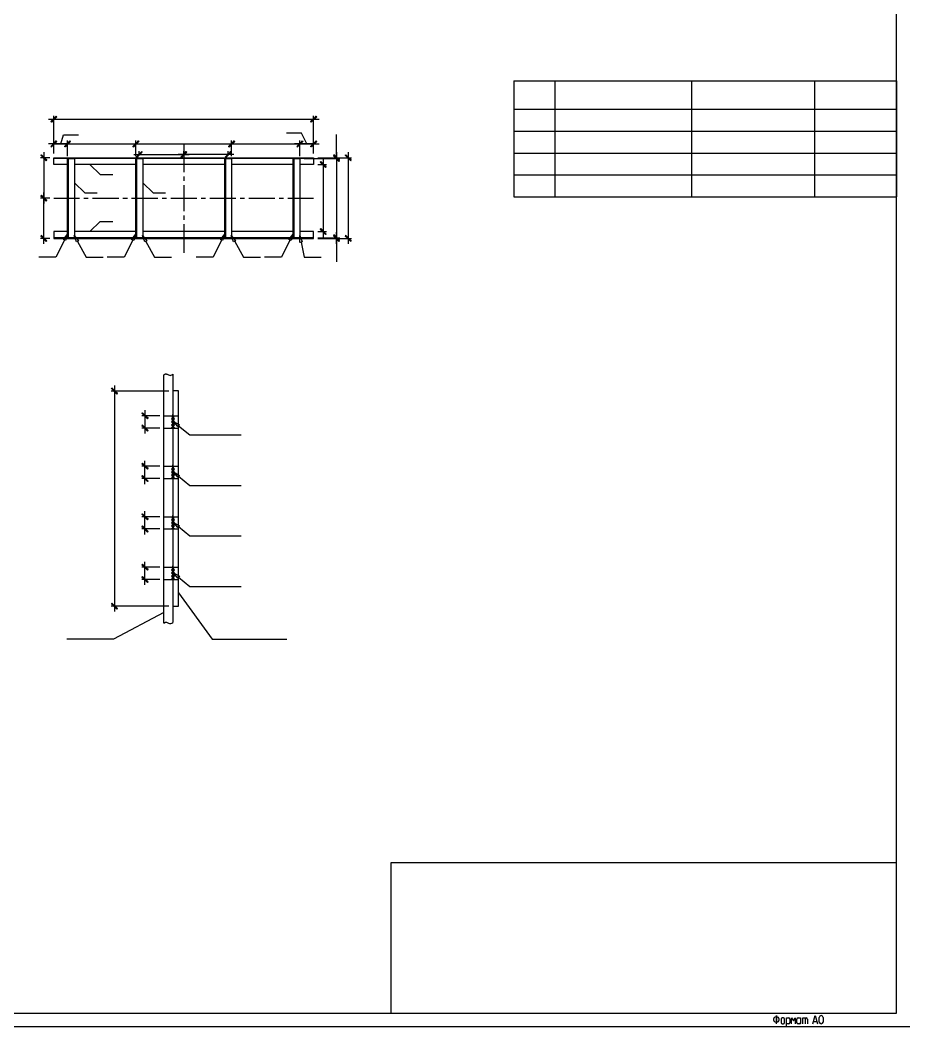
# Model space of a CAD drawing. Extents: x -1 to 315, y 0 to 224.
# Drawn here: x 228.4 to 314.6, y 0 to 97.4 of the extents above; entities that cross this region are included whole.
import ezdxf

# ---------------------------------------------------------------- set-up
doc = ezdxf.new("R2010")
doc.units = 0
doc.header["$MEASUREMENT"] = 0
doc.layers.add('UNDERLAY', color=8, linetype='Continuous')

msp = doc.modelspace()

# ---------------------------------------------------------------- linework, layer by layer
at = {"layer": 'UNDERLAY'}
for p, q in [((313.265, 1.322), (313.265, 221.191)), ((276.224, 91.532), (313.265, 91.532)), ((276.224, 91.532), (276.224, 80.309)), ((280.189, 91.532), (280.189, 80.309)), ((293.417, 91.532), (293.417, 80.309)), ((305.324, 91.532), (305.324, 80.309)), ((313.265, 91.532), (313.265, 80.309)), ((276.224, 88.777), (313.265, 88.777)), ((231.186, 87.825), (257.385, 87.825)), ((231.421, 87.589), (231.948, 88.116)), ((231.948, 88.116), (231.477, 87.533)), ((231.948, 88.116), (231.477, 87.533)), ((231.477, 87.533), (232.004, 88.06)), ((231.713, 84.487), (231.713, 88.138)), ((232.004, 88.06), (231.948, 88.116)), ((257.093, 88.116), (256.556, 87.589)), ((256.612, 87.533), (257.093, 88.116)), ((256.612, 87.533), (257.093, 88.116)), ((257.149, 88.06), (256.612, 87.533)), ((256.847, 84.487), (256.847, 88.138)), ((257.093, 88.116), (257.149, 88.06)), ((231.477, 87.533), (231.421, 87.589)), ((256.556, 87.589), (256.612, 87.533)), ((231.948, 85.73), (231.421, 85.192)), ((231.477, 85.137), (231.948, 85.73)), ((231.477, 85.137), (231.948, 85.73)), ((231.713, 84.487), (231.713, 85.753)), ((231.948, 85.73), (232.004, 85.674)), ((232.373, 85.428), (232.642, 86.324)), ((232.642, 86.324), (234.098, 86.324)), ((232.743, 85.192), (233.269, 85.73)), ((232.743, 85.192), (233.269, 85.73)), ((233.269, 85.73), (232.799, 85.137)), ((233.269, 85.73), (232.799, 85.137)), ((233.269, 85.73), (232.799, 85.137)), ((233.269, 85.73), (232.799, 85.137)), ((233.034, 84.229), (233.034, 85.753)), ((233.034, 84.229), (233.034, 85.753)), ((233.325, 85.674), (233.269, 85.73)), ((233.325, 85.674), (233.269, 85.73)), ((239.889, 85.73), (239.363, 85.192)), ((239.363, 85.192), (239.889, 85.73)), ((239.419, 85.137), (239.889, 85.73)), ((239.419, 85.137), (239.889, 85.73)), ((239.889, 85.73), (239.419, 85.137)), ((239.889, 85.73), (239.419, 85.137)), ((239.654, 84.229), (239.654, 85.753)), ((239.654, 84.229), (239.654, 85.753)), ((239.889, 85.73), (239.945, 85.674)), ((239.945, 85.674), (239.889, 85.73)), ((249.152, 85.73), (248.625, 85.192)), ((248.625, 85.192), (249.152, 85.73)), ((248.682, 85.137), (249.152, 85.73)), ((248.682, 85.137), (249.152, 85.73)), ((249.152, 85.73), (248.682, 85.137)), ((249.152, 85.73), (248.682, 85.137)), ((248.917, 84.229), (248.917, 85.753)), ((248.917, 84.229), (248.917, 85.753)), ((249.152, 85.73), (249.208, 85.674)), ((249.208, 85.674), (249.152, 85.73)), ((255.682, 86.481), (254.226, 86.481)), ((255.761, 85.73), (255.234, 85.192)), ((255.761, 85.73), (255.234, 85.192)), ((255.29, 85.137), (255.761, 85.73)), ((255.29, 85.137), (255.761, 85.73)), ((255.29, 85.137), (255.761, 85.73)), ((255.29, 85.137), (255.761, 85.73)), ((255.525, 84.229), (255.525, 85.753)), ((255.525, 84.229), (255.525, 85.753)), ((256.186, 85.428), (255.682, 86.481)), ((255.761, 85.73), (255.816, 85.674)), ((255.761, 85.73), (255.816, 85.674)), ((256.556, 85.192), (257.093, 85.73)), ((257.093, 85.73), (256.612, 85.137)), ((257.093, 85.73), (256.612, 85.137)), ((256.847, 84.487), (256.847, 85.753)), ((257.149, 85.674), (257.093, 85.73)), ((259.064, 84.095), (259.064, 86.357)), ((276.224, 86.66), (313.265, 86.66)), ((231.713, 85.428), (231.186, 85.428)), ((231.421, 85.192), (231.477, 85.137)), ((232.004, 85.674), (231.477, 85.137)), ((231.713, 85.428), (233.034, 85.428)), ((233.034, 85.428), (231.713, 85.428)), ((232.508, 85.428), (240.18, 85.428)), ((232.799, 85.137), (232.743, 85.192)), ((232.799, 85.137), (232.743, 85.192)), ((232.799, 85.137), (233.325, 85.674)), ((232.799, 85.137), (233.325, 85.674)), ((233.034, 85.428), (233.561, 85.428)), ((239.116, 85.428), (249.444, 85.428)), ((239.363, 85.192), (239.419, 85.137)), ((239.419, 85.137), (239.363, 85.192)), ((239.945, 85.674), (239.419, 85.137)), ((239.419, 85.137), (239.945, 85.674)), ((244.291, 85.484), (244.291, 82.706)), ((248.379, 85.428), (256.063, 85.428)), ((248.625, 85.192), (248.682, 85.137)), ((248.682, 85.137), (248.625, 85.192)), ((249.208, 85.674), (248.682, 85.137)), ((248.682, 85.137), (249.208, 85.674)), ((255.525, 85.428), (254.999, 85.428)), ((255.234, 85.192), (255.29, 85.137)), ((255.234, 85.192), (255.29, 85.137)), ((255.816, 85.674), (255.29, 85.137)), ((255.816, 85.674), (255.29, 85.137)), ((255.525, 85.428), (256.847, 85.428)), ((256.847, 85.428), (255.525, 85.428)), ((256.612, 85.137), (256.556, 85.192)), ((256.612, 85.137), (257.149, 85.674)), ((256.847, 85.428), (257.385, 85.428)), ((231.309, 84.095), (230.425, 84.095)), ((230.447, 84.33), (230.503, 84.386)), ((231.029, 83.86), (230.447, 84.33)), ((230.447, 84.33), (230.973, 83.803)), ((231.029, 83.86), (230.447, 84.33)), ((230.503, 84.386), (231.029, 83.86)), ((230.738, 84.622), (230.738, 79.659)), ((230.973, 83.803), (231.029, 83.86)), ((231.713, 83.434), (231.713, 84.095)), ((231.713, 84.095), (256.847, 84.095)), ((256.847, 84.027), (231.713, 84.027)), ((233.034, 76.355), (233.034, 84.027)), ((233.034, 84.027), (233.695, 84.027)), ((233.101, 84.027), (233.101, 76.355)), ((233.695, 84.027), (233.695, 76.355)), ((239.452, 84.408), (244.817, 84.408)), ((239.654, 76.355), (239.654, 84.027)), ((239.654, 84.027), (240.315, 84.027)), ((239.687, 84.162), (240.214, 84.7)), ((239.744, 84.106), (239.687, 84.162)), ((239.721, 84.027), (239.721, 76.355)), ((240.214, 84.7), (239.744, 84.106)), ((240.214, 84.7), (239.744, 84.106)), ((239.744, 84.106), (240.27, 84.644)), ((239.978, 84.42), (239.978, 84.722)), ((240.27, 84.644), (240.214, 84.7)), ((240.315, 84.027), (240.315, 76.355)), ((249.119, 84.408), (243.753, 84.408)), ((244.526, 84.7), (244, 84.162)), ((244, 84.162), (244.526, 84.7)), ((244, 84.162), (244.056, 84.106)), ((244.056, 84.106), (244, 84.162)), ((244.056, 84.106), (244.526, 84.7)), ((244.056, 84.106), (244.526, 84.7)), ((244.526, 84.7), (244.056, 84.106)), ((244.526, 84.7), (244.056, 84.106)), ((244.582, 84.644), (244.056, 84.106)), ((244.056, 84.106), (244.582, 84.644)), ((244.291, 84.42), (244.291, 84.722)), ((244.291, 84.42), (244.291, 84.722)), ((244.526, 84.7), (244.582, 84.644)), ((244.582, 84.644), (244.526, 84.7)), ((248.256, 76.355), (248.256, 84.027)), ((248.256, 84.027), (248.917, 84.027)), ((248.827, 84.7), (248.301, 84.162)), ((248.301, 84.162), (248.357, 84.106)), ((248.312, 84.027), (248.312, 76.355)), ((248.357, 84.106), (248.827, 84.7)), ((248.357, 84.106), (248.827, 84.7)), ((248.883, 84.644), (248.357, 84.106)), ((248.592, 84.42), (248.592, 84.722)), ((248.827, 84.7), (248.883, 84.644)), ((248.917, 84.027), (248.917, 76.355)), ((254.864, 76.355), (254.864, 84.027)), ((254.864, 84.027), (255.525, 84.027)), ((254.931, 84.027), (254.931, 76.355)), ((255.525, 84.027), (255.525, 76.355)), ((255.929, 84.027), (259.378, 84.027)), ((256.847, 84.095), (256.847, 83.434)), ((257.25, 84.095), (260.521, 84.095)), ((257.25, 84.095), (259.378, 84.095)), ((257.25, 84.027), (259.378, 84.027)), ((257.776, 83.96), (257.776, 76.423)), ((258.83, 84.386), (258.773, 84.33)), ((258.773, 84.33), (259.356, 83.86)), ((258.773, 84.33), (259.356, 83.86)), ((259.3, 83.803), (258.773, 84.33)), ((258.773, 84.263), (258.83, 84.319)), ((258.773, 84.263), (258.83, 84.319)), ((259.356, 83.792), (258.773, 84.263)), ((258.773, 84.263), (259.3, 83.736)), ((259.356, 83.792), (258.773, 84.263)), ((259.356, 83.792), (258.773, 84.263)), ((258.773, 84.263), (259.3, 83.736)), ((259.356, 83.792), (258.773, 84.263)), ((259.356, 83.86), (258.83, 84.386)), ((258.83, 84.319), (259.356, 83.792)), ((258.83, 84.319), (259.356, 83.792)), ((259.064, 84.622), (259.064, 84.095)), ((259.064, 84.554), (259.064, 75.818)), ((259.064, 84.027), (259.064, 84.095)), ((259.064, 84.095), (259.064, 84.027)), ((259.064, 84.027), (259.064, 83.501)), ((259.356, 83.86), (259.3, 83.803)), ((259.3, 83.736), (259.356, 83.792)), ((259.3, 83.736), (259.356, 83.792)), ((259.905, 84.33), (259.961, 84.386)), ((260.498, 83.86), (259.905, 84.33)), ((259.905, 84.33), (260.442, 83.803)), ((260.498, 83.86), (259.905, 84.33)), ((259.961, 84.386), (260.498, 83.86)), ((260.207, 84.622), (260.207, 75.761)), ((260.442, 83.803), (260.498, 83.86)), ((276.224, 84.543), (313.265, 84.543)), ((233.034, 83.434), (231.713, 83.434)), ((239.654, 83.434), (233.695, 83.434)), ((235.196, 83.434), (236.204, 82.46)), ((248.256, 83.434), (240.315, 83.434)), ((254.864, 83.434), (248.917, 83.434)), ((256.847, 83.434), (255.525, 83.434)), ((257.25, 83.434), (258.09, 83.434)), ((257.485, 83.669), (257.541, 83.725)), ((258.068, 83.199), (257.485, 83.669)), ((257.485, 83.669), (258.012, 83.143)), ((258.068, 83.199), (257.485, 83.669)), ((257.541, 83.725), (258.068, 83.199)), ((258.012, 83.143), (258.068, 83.199)), ((236.204, 82.46), (237.403, 82.46)), ((244.291, 82.291), (244.291, 81.866)), ((276.224, 82.426), (313.265, 82.426)), ((233.695, 81.675), (234.714, 80.712)), ((240.315, 81.675), (241.323, 80.712)), ((244.291, 81.451), (244.291, 78.931)), ((231.309, 80.186), (230.425, 80.186)), ((231.309, 80.186), (230.425, 80.186)), ((230.503, 80.477), (230.447, 80.421)), ((230.447, 80.421), (230.503, 80.477)), ((230.447, 80.421), (231.029, 79.95)), ((230.447, 80.421), (231.029, 79.95)), ((230.973, 79.895), (230.447, 80.421)), ((231.029, 79.95), (230.447, 80.421)), ((230.447, 80.421), (230.973, 79.895)), ((231.029, 79.95), (230.447, 80.421)), ((231.029, 79.95), (230.503, 80.477)), ((230.503, 80.477), (231.029, 79.95)), ((230.738, 75.761), (230.738, 80.723)), ((231.029, 79.95), (230.973, 79.895)), ((230.973, 79.895), (231.029, 79.95)), ((231.713, 80.186), (234.199, 80.186)), ((234.613, 80.186), (235.039, 80.186)), ((234.714, 80.712), (235.901, 80.712)), ((235.453, 80.186), (237.985, 80.186)), ((238.399, 80.186), (238.825, 80.186)), ((239.239, 80.186), (241.76, 80.186)), ((241.323, 80.712), (242.521, 80.712)), ((242.185, 80.186), (242.6, 80.186)), ((243.025, 80.186), (245.545, 80.186)), ((245.96, 80.186), (246.385, 80.186)), ((246.8, 80.186), (249.32, 80.186)), ((249.745, 80.186), (250.16, 80.186)), ((250.586, 80.186), (253.106, 80.186)), ((253.521, 80.186), (253.946, 80.186)), ((254.361, 80.186), (256.847, 80.186)), ((276.224, 80.309), (313.265, 80.309)), ((244.291, 78.505), (244.291, 78.091)), ((235.196, 76.949), (236.204, 77.912)), ((236.204, 77.912), (237.403, 77.912)), ((244.291, 77.665), (244.291, 74.899)), ((257.541, 77.24), (257.485, 77.184)), ((257.485, 77.184), (258.068, 76.713)), ((257.485, 77.184), (258.068, 76.713)), ((258.012, 76.658), (257.485, 77.184)), ((258.068, 76.713), (257.541, 77.24)), ((231.309, 76.288), (230.425, 76.288)), ((230.503, 76.579), (230.447, 76.523)), ((230.447, 76.523), (231.029, 76.053)), ((230.447, 76.523), (231.029, 76.053)), ((230.973, 75.997), (230.447, 76.523)), ((231.029, 76.053), (230.503, 76.579)), ((231.029, 76.053), (230.973, 75.997)), ((233.034, 76.949), (231.713, 76.949)), ((231.713, 76.949), (231.713, 76.288)), ((256.847, 76.355), (231.713, 76.355)), ((231.713, 76.288), (256.847, 76.288)), ((232.732, 76.12), (231.903, 74.485)), ((232.631, 76.176), (233.023, 76.713)), ((232.821, 76.075), (232.631, 76.176)), ((233.023, 76.713), (232.821, 76.075)), ((233.695, 76.355), (233.034, 76.355)), ((233.897, 75.941), (233.673, 76.579)), ((233.673, 76.579), (234.087, 76.053)), ((239.654, 76.949), (233.695, 76.949)), ((234.087, 76.053), (233.897, 75.941)), ((233.986, 75.997), (234.826, 74.485)), ((239.34, 76.12), (238.523, 74.485)), ((239.239, 76.176), (239.643, 76.713)), ((239.441, 76.075), (239.239, 76.176)), ((239.643, 76.713), (239.441, 76.075)), ((240.315, 76.355), (239.654, 76.355)), ((240.505, 75.941), (240.281, 76.579)), ((240.281, 76.579), (240.707, 76.053)), ((248.256, 76.949), (240.315, 76.949)), ((240.707, 76.053), (240.505, 75.941)), ((240.606, 75.997), (241.446, 74.485)), ((247.942, 76.12), (247.125, 74.485)), ((247.842, 76.176), (248.245, 76.713)), ((248.043, 76.075), (247.842, 76.176)), ((248.245, 76.713), (248.043, 76.075)), ((248.917, 76.355), (248.256, 76.355)), ((249.107, 75.941), (248.883, 76.579)), ((248.883, 76.579), (249.297, 76.053)), ((254.864, 76.949), (248.917, 76.949)), ((249.297, 76.053), (249.107, 75.941)), ((249.208, 75.997), (250.048, 74.485)), ((254.562, 76.12), (253.733, 74.485)), ((254.461, 76.176), (254.853, 76.713)), ((254.663, 76.075), (254.461, 76.176)), ((254.853, 76.713), (254.663, 76.075)), ((255.525, 76.355), (254.864, 76.355)), ((255.525, 75.907), (255.503, 76.579)), ((255.503, 76.579), (255.738, 75.952)), ((256.847, 76.949), (255.525, 76.949)), ((256.847, 76.288), (256.847, 76.949)), ((257.25, 76.949), (258.09, 76.949)), ((257.25, 76.355), (259.378, 76.355)), ((257.25, 76.355), (259.378, 76.355)), ((257.25, 76.288), (260.521, 76.288)), ((257.25, 76.288), (259.378, 76.288)), ((258.068, 76.713), (258.012, 76.658)), ((258.83, 76.646), (258.773, 76.59)), ((258.83, 76.646), (258.773, 76.59)), ((258.773, 76.59), (259.356, 76.12)), ((258.773, 76.59), (259.356, 76.12)), ((259.3, 76.064), (258.773, 76.59)), ((258.773, 76.59), (259.356, 76.12)), ((258.773, 76.59), (259.356, 76.12)), ((259.3, 76.064), (258.773, 76.59)), ((258.773, 76.523), (258.83, 76.579)), ((259.356, 76.053), (258.773, 76.523)), ((258.773, 76.523), (259.3, 75.997)), ((259.356, 76.053), (258.773, 76.523)), ((259.356, 76.12), (258.83, 76.646)), ((259.356, 76.12), (258.83, 76.646)), ((258.83, 76.579), (259.356, 76.053)), ((259.064, 76.355), (259.064, 76.882)), ((259.064, 76.355), (259.064, 76.288)), ((259.064, 76.288), (259.064, 76.355)), ((259.064, 75.761), (259.064, 76.288)), ((259.064, 76.288), (259.064, 74.025)), ((259.356, 76.12), (259.3, 76.064)), ((259.356, 76.12), (259.3, 76.064)), ((259.3, 75.997), (259.356, 76.053)), ((259.961, 76.579), (259.905, 76.523)), ((259.905, 76.523), (260.498, 76.053)), ((259.905, 76.523), (260.498, 76.053)), ((260.442, 75.997), (259.905, 76.523)), ((260.498, 76.053), (259.961, 76.579)), ((260.498, 76.053), (260.442, 75.997)), ((255.738, 75.952), (255.525, 75.907)), ((255.637, 75.929), (255.929, 74.485)), ((231.903, 74.485), (230.245, 74.485)), ((234.826, 74.485), (236.484, 74.485)), ((238.523, 74.485), (236.865, 74.485)), ((241.446, 74.485), (243.092, 74.485)), ((247.125, 74.485), (245.467, 74.485)), ((250.048, 74.485), (251.695, 74.485)), ((253.733, 74.485), (252.087, 74.485)), ((255.929, 74.485), (257.575, 74.485)), ((242.365, 63.082), (242.465, 63.149)), ((242.365, 39.057), (242.365, 63.082)), ((242.465, 63.149), (242.521, 63.172)), ((242.521, 63.172), (242.577, 63.172)), ((242.577, 63.172), (242.622, 63.161)), ((242.622, 63.161), (242.678, 63.138)), ((242.678, 63.138), (242.79, 63.082)), ((242.79, 63.082), (242.902, 63.049)), ((242.902, 63.049), (242.958, 63.038)), ((242.958, 63.038), (243.014, 63.049)), ((243.014, 63.049), (243.126, 63.094)), ((243.126, 63.094), (243.238, 63.161)), ((243.238, 63.161), (243.238, 39.135)), ((242.835, 61.514), (237.257, 61.514)), ((237.279, 61.76), (237.335, 61.817)), ((237.862, 61.279), (237.279, 61.76)), ((237.279, 61.76), (237.806, 61.223)), ((237.862, 61.279), (237.279, 61.76)), ((237.335, 61.817), (237.862, 61.279)), ((237.57, 62.052), (237.57, 40.188)), ((243.765, 61.526), (243.238, 61.526)), ((243.238, 61.514), (243.238, 40.714)), ((243.765, 40.714), (243.765, 61.526)), ((237.806, 61.223), (237.862, 61.279)), ((240.236, 59.364), (240.292, 59.42)), ((240.292, 59.42), (240.83, 58.893)), ((240.528, 59.655), (240.528, 57.404)), ((241.972, 59.128), (240.214, 59.128)), ((240.83, 58.893), (240.236, 59.364)), ((240.236, 59.364), (240.763, 58.837)), ((240.83, 58.893), (240.236, 59.364)), ((240.763, 58.837), (240.83, 58.893)), ((242.365, 59.128), (243.765, 59.128)), ((243.104, 59.128), (243.372, 58.86)), ((243.104, 58.86), (243.372, 59.128)), ((243.104, 58.826), (243.372, 58.569)), ((243.104, 58.569), (243.372, 58.826)), ((243.104, 58.535), (243.372, 58.266)), ((243.104, 58.266), (243.372, 58.535)), ((243.238, 57.93), (243.238, 59.252)), ((243.72, 58.076), (243.272, 58.58)), ((243.272, 58.58), (243.854, 58.244)), ((241.972, 57.93), (240.214, 57.93)), ((240.292, 58.232), (240.236, 58.177)), ((240.236, 58.177), (240.83, 57.695)), ((240.236, 58.177), (240.83, 57.695)), ((240.763, 57.639), (240.236, 58.177)), ((240.83, 57.695), (240.292, 58.232)), ((240.83, 57.695), (240.763, 57.639)), ((242.365, 57.93), (243.765, 57.93)), ((243.104, 58.232), (243.372, 57.964)), ((243.104, 57.964), (243.372, 58.232)), ((243.854, 58.244), (243.72, 58.076)), ((243.787, 58.165), (244.873, 57.269)), ((244.873, 57.269), (249.835, 57.269)), ((240.528, 52.52), (240.528, 54.772)), ((241.972, 54.245), (240.214, 54.245)), ((240.236, 54.48), (240.292, 54.536)), ((240.83, 54.01), (240.236, 54.48)), ((240.236, 54.48), (240.763, 53.954)), ((240.83, 54.01), (240.236, 54.48)), ((240.292, 54.536), (240.83, 54.01)), ((240.763, 53.954), (240.83, 54.01)), ((242.365, 54.245), (243.765, 54.245)), ((243.104, 54.245), (243.372, 53.976)), ((243.104, 53.976), (243.372, 54.245)), ((243.104, 53.943), (243.372, 53.685)), ((243.104, 53.685), (243.372, 53.943)), ((243.104, 53.652), (243.372, 53.383)), ((243.104, 53.383), (243.372, 53.652)), ((243.238, 53.046), (243.238, 54.368)), ((243.72, 53.192), (243.272, 53.696)), ((243.272, 53.696), (243.854, 53.36)), ((241.972, 53.046), (240.214, 53.046)), ((240.292, 53.349), (240.236, 53.293)), ((240.236, 53.293), (240.83, 52.811)), ((240.236, 53.293), (240.83, 52.811)), ((240.763, 52.755), (240.236, 53.293)), ((240.83, 52.811), (240.292, 53.349)), ((240.83, 52.811), (240.763, 52.755)), ((242.365, 53.046), (243.765, 53.046)), ((243.104, 53.349), (243.372, 53.08)), ((243.104, 53.08), (243.372, 53.349)), ((243.854, 53.36), (243.72, 53.192)), ((243.787, 53.282), (244.873, 52.385)), ((244.873, 52.385), (249.835, 52.385)), ((240.528, 47.637), (240.528, 49.888)), ((241.972, 49.361), (240.214, 49.361)), ((240.236, 49.597), (240.292, 49.653)), ((240.83, 49.126), (240.236, 49.597)), ((240.236, 49.597), (240.763, 49.07)), ((240.83, 49.126), (240.236, 49.597)), ((240.292, 49.653), (240.83, 49.126)), ((240.763, 49.07), (240.83, 49.126)), ((242.365, 49.361), (243.765, 49.361)), ((243.104, 49.361), (243.372, 49.093)), ((243.104, 49.093), (243.372, 49.361)), ((243.104, 49.059), (243.372, 48.802)), ((243.104, 48.802), (243.372, 49.059)), ((243.104, 48.768), (243.372, 48.499)), ((243.104, 48.499), (243.372, 48.768)), ((243.238, 48.174), (243.238, 49.485)), ((243.72, 48.308), (243.272, 48.813)), ((243.272, 48.813), (243.854, 48.477)), ((241.972, 48.174), (240.214, 48.174)), ((240.292, 48.465), (240.236, 48.41)), ((240.236, 48.41), (240.83, 47.928)), ((240.236, 48.41), (240.83, 47.928)), ((240.763, 47.872), (240.236, 48.41)), ((240.83, 47.928), (240.292, 48.465)), ((240.83, 47.928), (240.763, 47.872)), ((242.365, 48.174), (243.765, 48.174)), ((243.104, 48.465), (243.372, 48.197)), ((243.104, 48.197), (243.372, 48.465)), ((243.854, 48.477), (243.72, 48.308)), ((243.787, 48.398), (244.873, 47.502)), ((244.873, 47.502), (249.835, 47.502)), ((240.528, 42.753), (240.528, 45.005)), ((241.972, 44.478), (240.214, 44.478)), ((240.236, 44.713), (240.292, 44.769)), ((240.83, 44.243), (240.236, 44.713)), ((240.236, 44.713), (240.763, 44.186)), ((240.83, 44.243), (240.236, 44.713)), ((240.292, 44.769), (240.83, 44.243)), ((240.763, 44.186), (240.83, 44.243)), ((242.365, 44.478), (243.765, 44.478)), ((243.104, 44.478), (243.372, 44.209)), ((243.104, 44.209), (243.372, 44.478)), ((243.104, 44.176), (243.372, 43.918)), ((243.104, 43.918), (243.372, 44.176)), ((243.104, 43.884), (243.372, 43.616)), ((243.104, 43.616), (243.372, 43.884)), ((243.238, 43.291), (243.238, 44.601)), ((243.72, 43.425), (243.272, 43.929)), ((243.272, 43.929), (243.854, 43.593)), ((241.972, 43.291), (240.214, 43.291)), ((240.292, 43.582), (240.236, 43.526)), ((240.236, 43.526), (240.83, 43.044)), ((240.236, 43.526), (240.83, 43.044)), ((240.763, 42.988), (240.236, 43.526)), ((240.83, 43.044), (240.292, 43.582)), ((240.83, 43.044), (240.763, 42.988)), ((242.365, 43.291), (243.765, 43.291)), ((243.104, 43.582), (243.372, 43.324)), ((243.104, 43.324), (243.372, 43.582)), ((243.854, 43.593), (243.72, 43.425)), ((243.787, 43.515), (244.873, 42.619)), ((243.765, 42.002), (247.046, 37.522)), ((244.873, 42.619), (249.835, 42.619)), ((237.335, 41.006), (237.279, 40.95)), ((237.279, 40.95), (237.862, 40.479)), ((237.279, 40.95), (237.862, 40.479)), ((237.806, 40.423), (237.279, 40.95)), ((237.862, 40.479), (237.335, 41.006)), ((242.835, 40.714), (237.257, 40.714)), ((242.365, 40.098), (237.481, 37.522)), ((237.862, 40.479), (237.806, 40.423)), ((243.238, 40.714), (243.765, 40.714)), ((242.365, 39.057), (242.465, 39.124)), ((242.465, 39.124), (242.521, 39.146)), ((242.521, 39.146), (242.577, 39.158)), ((242.577, 39.158), (242.622, 39.146)), ((242.622, 39.146), (242.678, 39.124)), ((242.678, 39.124), (242.79, 39.057)), ((242.79, 39.057), (242.902, 39.023)), ((242.902, 39.023), (243.014, 39.023)), ((243.014, 39.023), (243.126, 39.068)), ((243.126, 39.068), (243.238, 39.135)), ((237.481, 37.522), (232.978, 37.522)), ((247.046, 37.522), (254.26, 37.522)), ((313.265, 15.871), (264.318, 15.871)), ((264.318, 15.871), (264.318, 1.322)), ((313.265, 1.322), (313.265, 15.871)), ((5.291, 1.322), (313.265, 1.322)), ((264.318, 1.322), (313.265, 1.322)), ((301.577, 0.975), (301.414, 0.907)), ((301.694, 0.975), (301.582, 0.975)), ((301.638, 0.291), (301.638, 1.087)), ((301.638, 1.087), (301.638, 0.459)), ((301.851, 0.907), (301.689, 0.975)), ((305.156, 0.291), (305.379, 1.087)), ((305.379, 1.087), (305.604, 0.291)), ((305.839, 1.039), (305.773, 0.918)), ((305.967, 1.087), (305.839, 1.039)), ((306.096, 1.039), (305.967, 1.087)), ((306.161, 0.918), (306.096, 1.039)), ((314.553, 0), (0.004, 0)), ((301.414, 0.907), (301.347, 0.745)), ((301.347, 0.689), (301.414, 0.526)), ((301.359, 0.739), (301.359, 0.683)), ((301.414, 0.526), (301.577, 0.459)), ((301.582, 0.459), (301.638, 0.459)), ((301.638, 0.459), (301.694, 0.459)), ((301.689, 0.459), (301.851, 0.526)), ((301.919, 0.745), (301.851, 0.907)), ((301.851, 0.526), (301.919, 0.689)), ((301.919, 0.683), (301.919, 0.739)), ((302.118, 0.831), (302.087, 0.753)), ((302.087, 0.739), (302.087, 0.403)), ((302.087, 0.412), (302.118, 0.334)), ((302.197, 0.862), (302.118, 0.831)), ((302.118, 0.334), (302.197, 0.303)), ((302.322, 0.862), (302.21, 0.862)), ((302.21, 0.291), (302.322, 0.291)), ((302.392, 0.831), (302.313, 0.862)), ((302.313, 0.303), (302.392, 0.334)), ((302.422, 0.753), (302.392, 0.831)), ((302.392, 0.334), (302.422, 0.412)), ((302.434, 0.403), (302.434, 0.739)), ((302.602, 0.067), (302.602, 0.862)), ((302.602, 0.862), (302.826, 0.862)), ((302.826, 0.291), (302.602, 0.291)), ((302.895, 0.831), (302.817, 0.862)), ((302.817, 0.303), (302.895, 0.334)), ((302.926, 0.753), (302.895, 0.831)), ((302.895, 0.334), (302.926, 0.412)), ((302.938, 0.739), (302.938, 0.403)), ((303.106, 0.291), (303.106, 0.862)), ((303.106, 0.862), (303.285, 0.571)), ((303.285, 0.571), (303.453, 0.862)), ((303.453, 0.862), (303.453, 0.291)), ((303.652, 0.831), (303.621, 0.753)), ((303.621, 0.403), (303.621, 0.739)), ((303.621, 0.412), (303.652, 0.334)), ((303.73, 0.862), (303.652, 0.831)), ((303.652, 0.334), (303.73, 0.303)), ((303.733, 0.862), (303.957, 0.862)), ((303.845, 0.291), (303.733, 0.291)), ((303.848, 0.303), (303.926, 0.334)), ((303.926, 0.334), (303.957, 0.412)), ((303.957, 0.862), (303.957, 0.347)), ((303.957, 0.354), (303.972, 0.317)), ((303.972, 0.317), (304.009, 0.303)), ((304.192, 0.291), (304.192, 0.862)), ((304.192, 0.862), (304.416, 0.862)), ((304.416, 0.862), (304.416, 0.291)), ((304.416, 0.862), (304.528, 0.862)), ((304.598, 0.831), (304.519, 0.862)), ((304.629, 0.753), (304.598, 0.831)), ((304.64, 0.739), (304.64, 0.291)), ((305.223, 0.515), (305.536, 0.515)), ((305.772, 0.459), (305.772, 0.918)), ((305.773, 0.47), (305.839, 0.35)), ((305.839, 0.35), (305.967, 0.302)), ((305.967, 0.302), (306.096, 0.35)), ((306.096, 0.35), (306.161, 0.47)), ((306.175, 0.918), (306.175, 0.459))]:
    msp.add_line(p, q, dxfattribs=at)

doc.saveas('drawing.dxf')
